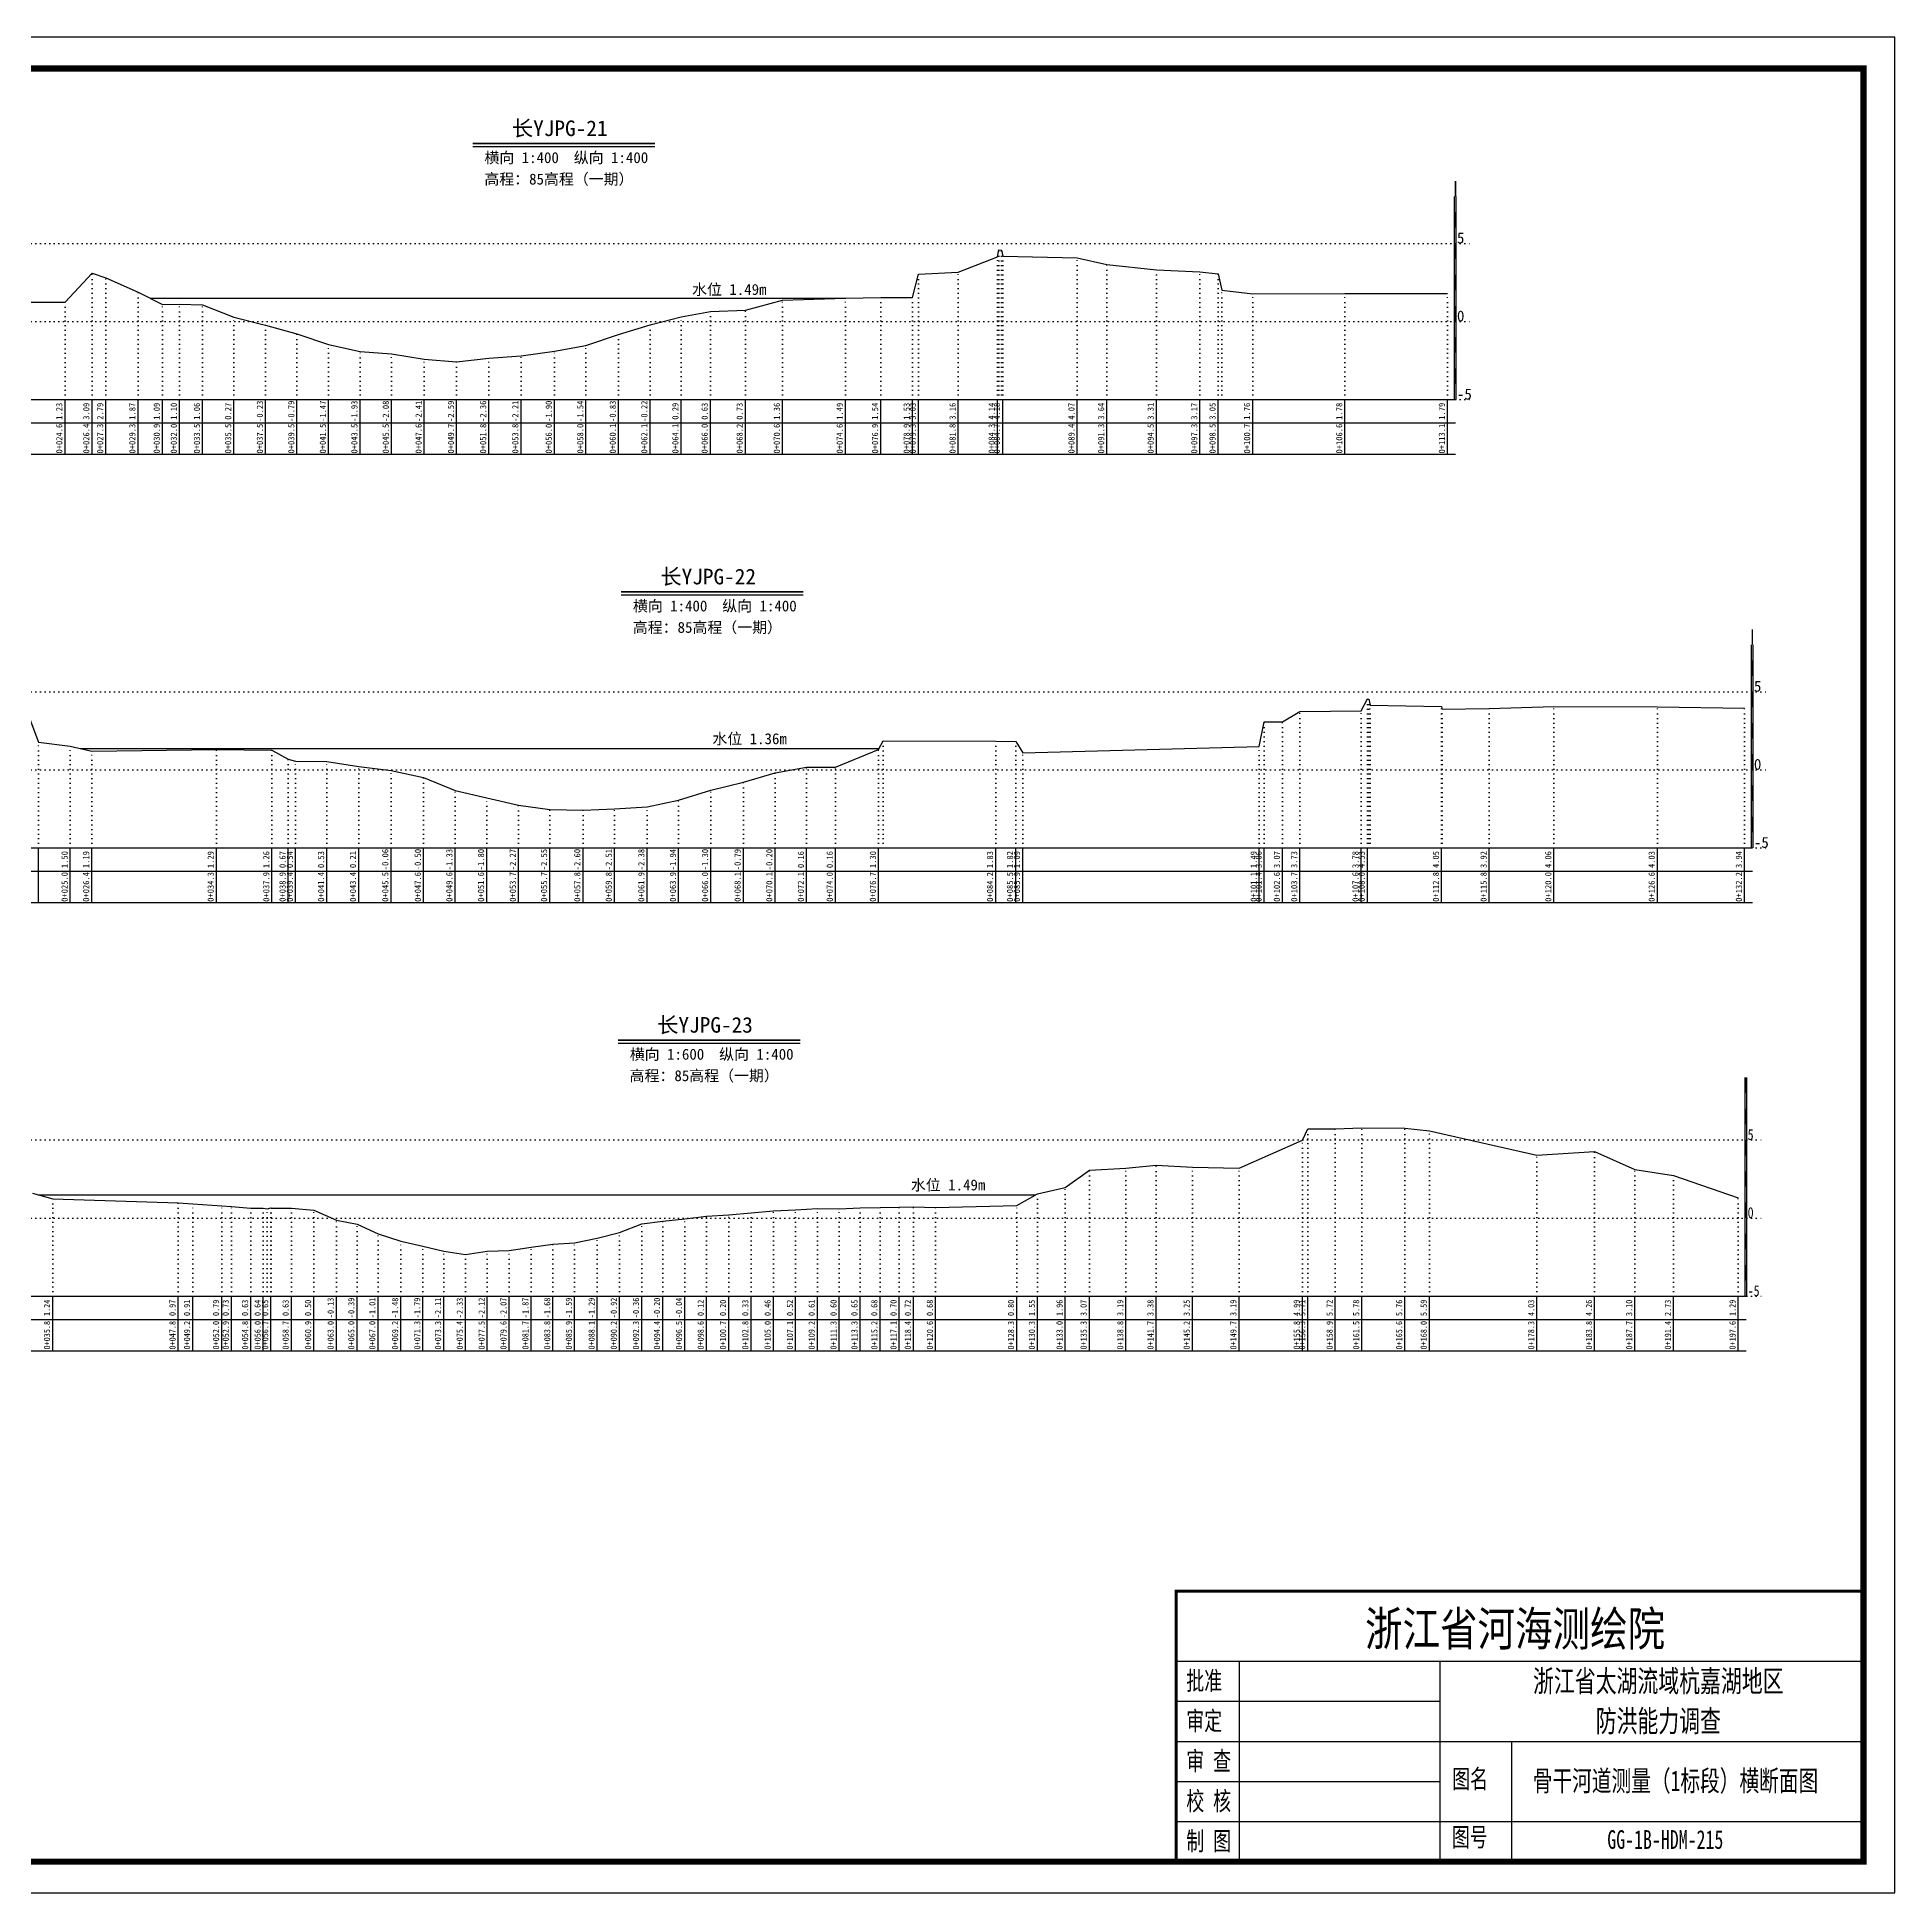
# Model space of a CAD drawing. Header units: millimetres. Extents: x 519117 to 522827, y 3371934 to 3372231.
# Drawn here: x 522529.3 to 522826.5, y 3371934.1 to 3372231.1 of the extents above; entities that cross this region are included whole.
import ezdxf
from ezdxf.enums import TextEntityAlignment as Align

# ---------------------------------------------------------------- set-up
doc = ezdxf.new("R2010")
doc.units = ezdxf.units.MM
doc.header["$LTSCALE"] = 0.4
doc.header["$MEASUREMENT"] = 0
doc.linetypes.add('X4', pattern=[1.6, 0, -1.6])
for name, color, linetype in [('DMX', 1, 'Continuous'), ('TEXT', 7, 'Continuous'), ('zdm1', 5, 'Continuous'), ('ZDMT5', 3, 'Continuous'), ('图框', 7, 'Continuous'), ('断面名称', 5, 'Continuous'), ('比例尺', 3, 'Continuous'), ('水位', 4, 'Continuous')]:
    doc.layers.add(name, color=color, linetype=linetype)
doc.styles.add('HDM', font='仿宋_GB2312.ttf')
doc.styles.add('tk2', font='SimSun.ttf', dxfattribs={"width": 0.8})

msp = doc.modelspace()

# ---------------------------------------------------------------- linework, layer by layer
at = {"lineweight": 100, "const_width": 0.5}
msp.add_lwpolyline([(522821.53, 3371982.35), (522711.53, 3371982.35), (522711.53, 3371939.06), (522821.53, 3371939.06), (522821.53, 3371982.35)], dxfattribs=at)
at = {"linetype": 'Continuous', "elevation": 0}
msp.add_lwpolyline([(522711.53, 3371971.15), (522711.53, 3371939.06)], dxfattribs=at)
at = {"layer": 'DMX', "linetype": 'Continuous', "flags": 128}
for points in [[(522509.88, 3372188.67), (522533.71, 3372188.64), (522538.03, 3372193.29), (522540.26, 3372192.54), (522545.41, 3372190.24), (522549.31, 3372188.29), (522552.03, 3372188.31), (522555.73, 3372188.21), (522560.73, 3372186.24), (522565.81, 3372184.99), (522570.83, 3372183.59), (522575.88, 3372181.89), (522580.93, 3372180.74), (522585.96, 3372180.36), (522591.21, 3372179.54), (522596.38, 3372179.09), (522601.53, 3372179.66), (522606.68, 3372180.04), (522612.03, 3372180.81), (522617.08, 3372181.71), (522622.28, 3372183.49), (522627.33, 3372185.01), (522632.31, 3372186.29), (522636.98, 3372187.14), (522642.58, 3372187.39), (522648.53, 3372188.96), (522658.61, 3372189.29), (522664.26, 3372189.41), (522669.31, 3372189.38), (522670.28, 3372193.13), (522676.66, 3372193.46), (522682.91, 3372195.91), (522683.16, 3372197.01), (522683.58, 3372196.98), (522683.76, 3372196.01), (522695.68, 3372195.73), (522700.43, 3372194.66), (522708.36, 3372193.83), (522715.33, 3372193.48), (522718.26, 3372193.18), (522718.83, 3372190.58), (522723.78, 3372189.96), (522738.53, 3372190.01), (522754.96, 3372190.03)], [(522527.78, 3372122.74), (522529.48, 3372118.22), (522534.56, 3372117.57), (522538.01, 3372116.79), (522557.93, 3372117.04), (522566.83, 3372116.97), (522569.43, 3372115.49), (522570.61, 3372115.17), (522575.61, 3372115.14), (522580.71, 3372114.34), (522585.88, 3372113.67), (522591.08, 3372112.57), (522596.13, 3372110.49), (522601.21, 3372109.32), (522606.28, 3372108.14), (522611.28, 3372107.44), (522616.61, 3372107.32), (522621.63, 3372107.54), (522626.86, 3372107.87), (522631.91, 3372108.97), (522637.06, 3372110.57), (522642.26, 3372111.84), (522647.33, 3372113.32), (522652.38, 3372114.22), (522657.01, 3372114.22), (522663.91, 3372117.06), (522664.63, 3372118.44), (522682.66, 3372118.39), (522685.86, 3372118.36), (522686.96, 3372116.54), (522724.83, 3372117.54), (522725.63, 3372121.46), (522728.56, 3372121.49), (522731.33, 3372123.14), (522741.13, 3372123.26), (522742.13, 3372125.14), (522742.38, 3372125.11), (522742.58, 3372124.14), (522754.01, 3372123.94), (522754.11, 3372123.51), (522761.63, 3372123.61), (522771.98, 3372123.96), (522788.53, 3372123.89), (522802.48, 3372123.66)], [(522528.49, 3372046.04), (522531.74, 3372045.16), (522551.83, 3372044.49), (522554.16, 3372044.34), (522558.79, 3372044.04), (522560.34, 3372043.89), (522563.44, 3372043.64), (522565.44, 3372043.66), (522566.08, 3372043.56), (522566.66, 3372043.69), (522566.71, 3372043.66), (522569.93, 3372043.64), (522573.53, 3372043.31), (522577.13, 3372041.74), (522580.44, 3372041.09), (522583.81, 3372039.54), (522587.44, 3372038.36), (522590.99, 3372037.59), (522594.33, 3372036.79), (522597.79, 3372036.24), (522601.29, 3372036.76), (522604.79, 3372036.89), (522608.31, 3372037.39), (522611.79, 3372037.86), (522615.26, 3372038.09), (522618.89, 3372038.84), (522622.44, 3372039.76), (522625.99, 3372041.16), (522629.36, 3372041.56), (522632.88, 3372041.96), (522636.36, 3372042.36), (522639.93, 3372042.56), (522643.49, 3372042.89), (522647.06, 3372043.21), (522650.63, 3372043.36), (522654.11, 3372043.59), (522657.61, 3372043.56), (522660.96, 3372043.69), (522664.14, 3372043.76), (522667.21, 3372043.81), (522669.49, 3372043.86), (522673.03, 3372043.76), (522686.01, 3372044.06), (522689.34, 3372045.94), (522693.78, 3372046.96), (522697.63, 3372049.74), (522703.49, 3372050.04), (522708.33, 3372050.51), (522714.13, 3372050.19), (522721.59, 3372050.04), (522731.73, 3372054.54), (522732.61, 3372056.34), (522736.99, 3372056.36), (522741.24, 3372056.51), (522748.13, 3372056.46), (522752.06, 3372056.04), (522769.26, 3372052.14), (522778.49, 3372052.71), (522784.93, 3372049.81), (522791.13, 3372048.89), (522801.48, 3372045.29)]]:
    msp.add_lwpolyline(points, dxfattribs=at)
at = {"layer": 'TEXT', "color": 0}
for p, q in [((522711.53, 3371971.15, 0), (522821.53, 3371971.15, 0)), ((522721.62, 3371971.15, 0), (522721.62, 3371945.48, 0)), ((522753.7, 3371971.15, 0), (522753.7, 3371945.48, 0)), ((522711.53, 3371964.73, 0), (522753.7, 3371964.73, 0)), ((522711.53, 3371958.31, 0), (522753.7, 3371958.31, 0)), ((522753.7, 3371958.31, 0), (522821.53, 3371958.31, 0)), ((522765.18, 3371958.31, 0), (522765.18, 3371939.06, 0)), ((522711.53, 3371951.9, 0), (522753.7, 3371951.9, 0)), ((522711.53, 3371945.48, 0), (522821.53, 3371945.48, 0)), ((522721.62, 3371945.48, 0), (522721.62, 3371939.06, 0)), ((522753.7, 3371945.48, 0), (522753.7, 3371939.06, 0))]:
    msp.add_line(p, q, dxfattribs=at)
at = {"layer": 'zdm1', "linetype": 'Continuous'}
for p, q in [((522756.08, 3372173.06), (522756.08, 3372205.56)), ((522756.33, 3372173.06), (522756.33, 3372205.56)), ((522472.11, 3372173.06), (522756.21, 3372173.06)), ((522460.86, 3372169.31), (522756.21, 3372169.31)), ((522460.86, 3372164.31), (522756.21, 3372164.31)), ((522803.61, 3372101.31), (522803.61, 3372133.81)), ((522803.86, 3372101.31), (522803.86, 3372133.81)), ((522472.11, 3372101.31), (522803.73, 3372101.31)), ((522460.86, 3372097.56), (522803.73, 3372097.56)), ((522460.86, 3372092.56), (522803.73, 3372092.56)), ((522802.6, 3372029.56), (522802.6, 3372064.56)), ((522802.85, 3372029.56), (522802.85, 3372064.56)), ((522472.11, 3372029.56), (522802.73, 3372029.56)), ((522460.86, 3372025.81), (522802.73, 3372025.81)), ((522460.86, 3372020.81), (522802.73, 3372020.81))]:
    msp.add_line(p, q, dxfattribs=at)
at = {"layer": 'zdm1', "linetype": 'X4'}
for p, q in [((522468.36, 3372198.06), (522758.71, 3372198.06)), ((522468.36, 3372185.56), (522758.71, 3372185.56)), ((522468.36, 3372173.06), (522758.71, 3372173.06)), ((522468.36, 3372126.31), (522806.23, 3372126.31)), ((522468.36, 3372113.81), (522806.23, 3372113.81)), ((522468.36, 3372101.31), (522806.23, 3372101.31)), ((522468.36, 3372054.56), (522805.23, 3372054.56)), ((522468.36, 3372042.06), (522805.23, 3372042.06)), ((522468.36, 3372029.56), (522805.23, 3372029.56))]:
    msp.add_line(p, q, dxfattribs=at)
at = {"layer": 'zdm1', "linetype": 'Continuous', "flags": 128}
for points in [[(522756.21, 3372205.56, 0.25, 0.25, 0), (522756.21, 3372208.06, 0.25, 0.25, 0)], [(522756.21, 3372200.56, 0.25, 0.25, 0), (522756.21, 3372203.06, 0.25, 0.25, 0)], [(522756.21, 3372195.56, 0.25, 0.25, 0), (522756.21, 3372198.06, 0.25, 0.25, 0)], [(522756.21, 3372190.56, 0.25, 0.25, 0), (522756.21, 3372193.06, 0.25, 0.25, 0)], [(522756.21, 3372185.56, 0.25, 0.25, 0), (522756.21, 3372188.06, 0.25, 0.25, 0)], [(522756.21, 3372180.56, 0.25, 0.25, 0), (522756.21, 3372183.06, 0.25, 0.25, 0)], [(522756.21, 3372175.56, 0.25, 0.25, 0), (522756.21, 3372178.06, 0.25, 0.25, 0)], [(522803.73, 3372133.81, 0.25, 0.25, 0), (522803.73, 3372136.31, 0.25, 0.25, 0)], [(522803.73, 3372128.81, 0.25, 0.25, 0), (522803.73, 3372131.31, 0.25, 0.25, 0)], [(522803.73, 3372123.81, 0.25, 0.25, 0), (522803.73, 3372126.31, 0.25, 0.25, 0)], [(522803.73, 3372118.81, 0.25, 0.25, 0), (522803.73, 3372121.31, 0.25, 0.25, 0)], [(522803.73, 3372113.81, 0.25, 0.25, 0), (522803.73, 3372116.31, 0.25, 0.25, 0)], [(522803.73, 3372108.81, 0.25, 0.25, 0), (522803.73, 3372111.31, 0.25, 0.25, 0)], [(522803.73, 3372103.81, 0.25, 0.25, 0), (522803.73, 3372106.31, 0.25, 0.25, 0)], [(522802.73, 3372062.06, 0.25, 0.25, 0), (522802.73, 3372064.56, 0.25, 0.25, 0)], [(522802.73, 3372057.06, 0.25, 0.25, 0), (522802.73, 3372059.56, 0.25, 0.25, 0)], [(522802.73, 3372052.06, 0.25, 0.25, 0), (522802.73, 3372054.56, 0.25, 0.25, 0)], [(522802.73, 3372047.06, 0.25, 0.25, 0), (522802.73, 3372049.56, 0.25, 0.25, 0)], [(522802.73, 3372042.06, 0.25, 0.25, 0), (522802.73, 3372044.56, 0.25, 0.25, 0)], [(522802.73, 3372037.06, 0.25, 0.25, 0), (522802.73, 3372039.56, 0.25, 0.25, 0)], [(522802.73, 3372032.06, 0.25, 0.25, 0), (522802.73, 3372034.56, 0.25, 0.25, 0)]]:
    msp.add_lwpolyline(points, format="xyseb", dxfattribs=at)
at = {"layer": 'ZDMT5', "linetype": 'X4'}
for p, q in [((522682.91, 3372173.06), (522682.91, 3372195.91)), ((522683.16, 3372173.06), (522683.16, 3372197.01)), ((522683.58, 3372173.06), (522683.58, 3372196.98)), ((522683.76, 3372173.06), (522683.76, 3372196.01)), ((522695.68, 3372173.06), (522695.68, 3372195.73)), ((522538.03, 3372173.06), (522538.03, 3372193.29)), ((522540.26, 3372173.06), (522540.26, 3372192.54)), ((522670.28, 3372173.06), (522670.28, 3372193.13)), ((522676.66, 3372173.06), (522676.66, 3372193.46)), ((522700.43, 3372173.06), (522700.43, 3372194.66)), ((522708.36, 3372173.06), (522708.36, 3372193.83)), ((522715.33, 3372173.06), (522715.33, 3372193.48)), ((522718.26, 3372173.06), (522718.26, 3372193.18)), ((522545.41, 3372173.06), (522545.41, 3372190.24)), ((522664.26, 3372173.06), (522664.26, 3372189.41)), ((522718.83, 3372173.06), (522718.83, 3372190.58)), ((522723.78, 3372173.06), (522723.78, 3372189.96)), ((522738.53, 3372173.06), (522738.53, 3372190.01)), ((522754.96, 3372173.06), (522754.96, 3372190.03)), ((522533.71, 3372173.06), (522533.71, 3372188.64)), ((522549.31, 3372173.06), (522549.31, 3372188.29)), ((522552.03, 3372173.06), (522552.03, 3372188.31)), ((522555.73, 3372173.06), (522555.73, 3372188.21)), ((522636.98, 3372173.06), (522636.98, 3372187.14)), ((522642.58, 3372173.06), (522642.58, 3372187.39)), ((522648.53, 3372173.06), (522648.53, 3372188.96)), ((522658.61, 3372173.06), (522658.61, 3372189.29)), ((522669.31, 3372173.06), (522669.31, 3372189.38)), ((522560.73, 3372173.06), (522560.73, 3372186.24)), ((522565.81, 3372173.06), (522565.81, 3372184.99)), ((522570.83, 3372173.06), (522570.83, 3372183.59)), ((522622.28, 3372173.06), (522622.28, 3372183.49)), ((522627.33, 3372173.06), (522627.33, 3372185.01)), ((522632.31, 3372173.06), (522632.31, 3372186.29)), ((522575.88, 3372173.06), (522575.88, 3372181.89)), ((522580.93, 3372173.06), (522580.93, 3372180.74)), ((522612.03, 3372173.06), (522612.03, 3372180.81)), ((522617.08, 3372173.06), (522617.08, 3372181.71)), ((522585.96, 3372173.06), (522585.96, 3372180.36)), ((522591.21, 3372173.06), (522591.21, 3372179.54)), ((522596.38, 3372173.06), (522596.38, 3372179.09)), ((522601.53, 3372173.06), (522601.53, 3372179.66)), ((522606.68, 3372173.06), (522606.68, 3372180.04)), ((522742.13, 3372101.31), (522742.13, 3372125.14)), ((522742.38, 3372101.31), (522742.38, 3372125.11)), ((522742.58, 3372101.31), (522742.58, 3372124.14)), ((522725.63, 3372101.31), (522725.63, 3372121.46)), ((522728.56, 3372101.31), (522728.56, 3372121.49)), ((522731.33, 3372101.31), (522731.33, 3372123.14)), ((522741.13, 3372101.31), (522741.13, 3372123.26)), ((522754.01, 3372101.31), (522754.01, 3372123.94)), ((522754.11, 3372101.31), (522754.11, 3372123.51)), ((522761.63, 3372101.31), (522761.63, 3372123.61)), ((522771.98, 3372101.31), (522771.98, 3372123.96)), ((522788.53, 3372101.31), (522788.53, 3372123.89)), ((522802.48, 3372101.31), (522802.48, 3372123.66)), ((522529.48, 3372101.31), (522529.48, 3372118.22)), ((522664.63, 3372101.31), (522664.63, 3372118.44)), ((522682.66, 3372101.31), (522682.66, 3372118.39)), ((522685.86, 3372101.31), (522685.86, 3372118.36)), ((522534.56, 3372101.31), (522534.56, 3372117.57)), ((522538.01, 3372101.31), (522538.01, 3372116.79)), ((522557.93, 3372101.31), (522557.93, 3372117.04)), ((522566.83, 3372101.31), (522566.83, 3372116.97)), ((522569.43, 3372101.31), (522569.43, 3372115.49)), ((522570.61, 3372101.31), (522570.61, 3372115.17)), ((522575.61, 3372101.31), (522575.61, 3372115.14)), ((522663.91, 3372101.31), (522663.91, 3372117.06)), ((522686.96, 3372101.31), (522686.96, 3372116.54)), ((522724.83, 3372101.31), (522724.83, 3372117.54)), ((522580.71, 3372101.31), (522580.71, 3372114.34)), ((522585.88, 3372101.31), (522585.88, 3372113.67)), ((522591.08, 3372101.31), (522591.08, 3372112.57)), ((522647.33, 3372101.31), (522647.33, 3372113.32)), ((522652.38, 3372101.31), (522652.38, 3372114.22)), ((522657.01, 3372101.31), (522657.01, 3372114.22)), ((522596.13, 3372101.31), (522596.13, 3372110.49)), ((522601.21, 3372101.31), (522601.21, 3372109.32)), ((522637.06, 3372101.31), (522637.06, 3372110.57)), ((522642.26, 3372101.31), (522642.26, 3372111.84)), ((522606.28, 3372101.31), (522606.28, 3372108.14)), ((522611.28, 3372101.31), (522611.28, 3372107.44)), ((522616.61, 3372101.31), (522616.61, 3372107.32)), ((522621.63, 3372101.31), (522621.63, 3372107.54)), ((522626.86, 3372101.31), (522626.86, 3372107.87)), ((522631.91, 3372101.31), (522631.91, 3372108.97)), ((522732.61, 3372029.56), (522732.61, 3372056.34)), ((522736.99, 3372029.56), (522736.99, 3372056.36)), ((522741.24, 3372029.56), (522741.24, 3372056.51)), ((522748.13, 3372029.56), (522748.13, 3372056.46)), ((522752.06, 3372029.56), (522752.06, 3372056.04)), ((522731.73, 3372029.56), (522731.73, 3372054.54)), ((522778.49, 3372029.56), (522778.49, 3372052.71)), ((522697.63, 3372029.56), (522697.63, 3372049.74)), ((522703.49, 3372029.56), (522703.49, 3372050.04)), ((522708.33, 3372029.56), (522708.33, 3372050.51)), ((522714.13, 3372029.56), (522714.13, 3372050.19)), ((522721.59, 3372029.56), (522721.59, 3372050.04)), ((522769.26, 3372029.56), (522769.26, 3372052.14)), ((522784.93, 3372029.56), (522784.93, 3372049.81)), ((522693.78, 3372029.56), (522693.78, 3372046.96)), ((522791.13, 3372029.56), (522791.13, 3372048.89)), ((522531.74, 3372029.56), (522531.74, 3372045.16)), ((522551.83, 3372029.56), (522551.83, 3372044.49)), ((522554.16, 3372029.56), (522554.16, 3372044.34)), ((522558.79, 3372029.56), (522558.79, 3372044.04)), ((522560.34, 3372029.56), (522560.34, 3372043.89)), ((522664.14, 3372029.56), (522664.14, 3372043.76)), ((522667.21, 3372029.56), (522667.21, 3372043.81)), ((522669.49, 3372029.56), (522669.49, 3372043.86)), ((522673.03, 3372029.56), (522673.03, 3372043.76)), ((522686.01, 3372029.56), (522686.01, 3372044.06)), ((522689.34, 3372029.56), (522689.34, 3372045.94)), ((522801.48, 3372029.56), (522801.48, 3372045.29)), ((522563.44, 3372029.56), (522563.44, 3372043.64)), ((522565.44, 3372029.56), (522565.44, 3372043.66)), ((522566.08, 3372029.56), (522566.08, 3372043.56)), ((522566.66, 3372029.56), (522566.66, 3372043.69)), ((522566.71, 3372029.56), (522566.71, 3372043.66)), ((522569.93, 3372029.56), (522569.93, 3372043.64)), ((522573.53, 3372029.56), (522573.53, 3372043.31)), ((522577.13, 3372029.56), (522577.13, 3372041.74)), ((522580.44, 3372029.56), (522580.44, 3372041.09)), ((522625.99, 3372029.56), (522625.99, 3372041.16)), ((522629.36, 3372029.56), (522629.36, 3372041.56)), ((522632.88, 3372029.56), (522632.88, 3372041.96)), ((522636.36, 3372029.56), (522636.36, 3372042.36)), ((522639.93, 3372029.56), (522639.93, 3372042.56)), ((522643.49, 3372029.56), (522643.49, 3372042.89)), ((522647.06, 3372029.56), (522647.06, 3372043.21)), ((522650.63, 3372029.56), (522650.63, 3372043.36)), ((522654.11, 3372029.56), (522654.11, 3372043.59)), ((522657.61, 3372029.56), (522657.61, 3372043.56)), ((522660.96, 3372029.56), (522660.96, 3372043.69)), ((522583.81, 3372029.56), (522583.81, 3372039.54)), ((522587.44, 3372029.56), (522587.44, 3372038.36)), ((522611.79, 3372029.56), (522611.79, 3372037.86)), ((522615.26, 3372029.56), (522615.26, 3372038.09)), ((522618.89, 3372029.56), (522618.89, 3372038.84)), ((522622.44, 3372029.56), (522622.44, 3372039.76)), ((522590.99, 3372029.56), (522590.99, 3372037.59)), ((522594.33, 3372029.56), (522594.33, 3372036.79)), ((522597.79, 3372029.56), (522597.79, 3372036.24)), ((522601.29, 3372029.56), (522601.29, 3372036.76)), ((522604.79, 3372029.56), (522604.79, 3372036.89)), ((522608.31, 3372029.56), (522608.31, 3372037.39))]:
    msp.add_line(p, q, dxfattribs=at)
at = {"layer": 'ZDMT5', "linetype": 'Continuous'}
for p, q in [((522533.71, 3372164.31), (522533.71, 3372173.06)), ((522538.03, 3372164.31), (522538.03, 3372173.06)), ((522540.26, 3372164.31), (522540.26, 3372173.06)), ((522545.41, 3372164.31), (522545.41, 3372173.06)), ((522549.31, 3372164.31), (522549.31, 3372173.06)), ((522552.03, 3372164.31), (522552.03, 3372173.06)), ((522555.73, 3372164.31), (522555.73, 3372173.06)), ((522560.73, 3372164.31), (522560.73, 3372173.06)), ((522565.81, 3372164.31), (522565.81, 3372173.06)), ((522570.83, 3372164.31), (522570.83, 3372173.06)), ((522575.88, 3372164.31), (522575.88, 3372173.06)), ((522580.93, 3372164.31), (522580.93, 3372173.06)), ((522585.96, 3372164.31), (522585.96, 3372173.06)), ((522591.21, 3372164.31), (522591.21, 3372173.06)), ((522596.38, 3372164.31), (522596.38, 3372173.06)), ((522601.53, 3372164.31), (522601.53, 3372173.06)), ((522606.68, 3372164.31), (522606.68, 3372173.06)), ((522612.03, 3372164.31), (522612.03, 3372173.06)), ((522617.08, 3372164.31), (522617.08, 3372173.06)), ((522622.28, 3372164.31), (522622.28, 3372173.06)), ((522627.33, 3372164.31), (522627.33, 3372173.06)), ((522632.31, 3372164.31), (522632.31, 3372173.06)), ((522636.98, 3372164.31), (522636.98, 3372173.06)), ((522642.58, 3372164.31), (522642.58, 3372173.06)), ((522648.53, 3372164.31), (522648.53, 3372173.06)), ((522658.61, 3372164.31), (522658.61, 3372173.06)), ((522664.26, 3372164.31), (522664.26, 3372173.06)), ((522669.31, 3372164.31), (522669.31, 3372173.06)), ((522670.28, 3372164.31), (522670.28, 3372173.06)), ((522676.66, 3372164.31), (522676.66, 3372173.06)), ((522682.91, 3372164.31), (522682.91, 3372173.06)), ((522683.76, 3372164.31), (522683.76, 3372173.06)), ((522695.68, 3372164.31), (522695.68, 3372173.06)), ((522700.43, 3372164.31), (522700.43, 3372173.06)), ((522708.36, 3372164.31), (522708.36, 3372173.06)), ((522715.33, 3372164.31), (522715.33, 3372173.06)), ((522718.26, 3372164.31), (522718.26, 3372173.06)), ((522723.78, 3372164.31), (522723.78, 3372173.06)), ((522738.53, 3372164.31), (522738.53, 3372173.06)), ((522754.96, 3372164.31), (522754.96, 3372173.06)), ((522529.48, 3372092.56), (522529.48, 3372101.31)), ((522534.56, 3372092.56), (522534.56, 3372101.31)), ((522538.01, 3372092.56), (522538.01, 3372101.31)), ((522557.93, 3372092.56), (522557.93, 3372101.31)), ((522566.83, 3372092.56), (522566.83, 3372101.31)), ((522569.43, 3372092.56), (522569.43, 3372101.31)), ((522570.61, 3372092.56), (522570.61, 3372101.31)), ((522575.61, 3372092.56), (522575.61, 3372101.31)), ((522580.71, 3372092.56), (522580.71, 3372101.31)), ((522585.88, 3372092.56), (522585.88, 3372101.31)), ((522591.08, 3372092.56), (522591.08, 3372101.31)), ((522596.13, 3372092.56), (522596.13, 3372101.31)), ((522601.21, 3372092.56), (522601.21, 3372101.31)), ((522606.28, 3372092.56), (522606.28, 3372101.31)), ((522611.28, 3372092.56), (522611.28, 3372101.31)), ((522616.61, 3372092.56), (522616.61, 3372101.31)), ((522621.63, 3372092.56), (522621.63, 3372101.31)), ((522626.86, 3372092.56), (522626.86, 3372101.31)), ((522631.91, 3372092.56), (522631.91, 3372101.31)), ((522637.06, 3372092.56), (522637.06, 3372101.31)), ((522642.26, 3372092.56), (522642.26, 3372101.31)), ((522647.33, 3372092.56), (522647.33, 3372101.31)), ((522652.38, 3372092.56), (522652.38, 3372101.31)), ((522657.01, 3372092.56), (522657.01, 3372101.31)), ((522663.91, 3372092.56), (522663.91, 3372101.31)), ((522682.66, 3372092.56), (522682.66, 3372101.31)), ((522685.86, 3372092.56), (522685.86, 3372101.31)), ((522686.96, 3372092.56), (522686.96, 3372101.31)), ((522724.83, 3372092.56), (522724.83, 3372101.31)), ((522725.63, 3372092.56), (522725.63, 3372101.31)), ((522728.56, 3372092.56), (522728.56, 3372101.31)), ((522731.33, 3372092.56), (522731.33, 3372101.31)), ((522741.13, 3372092.56), (522741.13, 3372101.31)), ((522742.13, 3372092.56), (522742.13, 3372101.31)), ((522754.01, 3372092.56), (522754.01, 3372101.31)), ((522761.63, 3372092.56), (522761.63, 3372101.31)), ((522771.98, 3372092.56), (522771.98, 3372101.31)), ((522788.53, 3372092.56), (522788.53, 3372101.31)), ((522802.48, 3372092.56), (522802.48, 3372101.31)), ((522531.74, 3372020.81), (522531.74, 3372029.56)), ((522551.83, 3372020.81), (522551.83, 3372029.56)), ((522554.16, 3372020.81), (522554.16, 3372029.56)), ((522558.79, 3372020.81), (522558.79, 3372029.56)), ((522560.34, 3372020.81), (522560.34, 3372029.56)), ((522563.44, 3372020.81), (522563.44, 3372029.56)), ((522565.44, 3372020.81), (522565.44, 3372029.56)), ((522566.66, 3372020.81), (522566.66, 3372029.56)), ((522569.93, 3372020.81), (522569.93, 3372029.56)), ((522573.53, 3372020.81), (522573.53, 3372029.56)), ((522577.13, 3372020.81), (522577.13, 3372029.56)), ((522580.44, 3372020.81), (522580.44, 3372029.56)), ((522583.81, 3372020.81), (522583.81, 3372029.56)), ((522587.44, 3372020.81), (522587.44, 3372029.56)), ((522590.99, 3372020.81), (522590.99, 3372029.56)), ((522594.33, 3372020.81), (522594.33, 3372029.56)), ((522597.79, 3372020.81), (522597.79, 3372029.56)), ((522601.29, 3372020.81), (522601.29, 3372029.56)), ((522604.79, 3372020.81), (522604.79, 3372029.56)), ((522608.31, 3372020.81), (522608.31, 3372029.56)), ((522611.79, 3372020.81), (522611.79, 3372029.56)), ((522615.26, 3372020.81), (522615.26, 3372029.56)), ((522618.89, 3372020.81), (522618.89, 3372029.56)), ((522622.44, 3372020.81), (522622.44, 3372029.56)), ((522625.99, 3372020.81), (522625.99, 3372029.56)), ((522629.36, 3372020.81), (522629.36, 3372029.56)), ((522632.88, 3372020.81), (522632.88, 3372029.56)), ((522636.36, 3372020.81), (522636.36, 3372029.56)), ((522639.93, 3372020.81), (522639.93, 3372029.56)), ((522643.49, 3372020.81), (522643.49, 3372029.56)), ((522647.06, 3372020.81), (522647.06, 3372029.56)), ((522650.63, 3372020.81), (522650.63, 3372029.56)), ((522654.11, 3372020.81), (522654.11, 3372029.56)), ((522657.61, 3372020.81), (522657.61, 3372029.56)), ((522660.96, 3372020.81), (522660.96, 3372029.56)), ((522664.14, 3372020.81), (522664.14, 3372029.56)), ((522667.21, 3372020.81), (522667.21, 3372029.56)), ((522669.49, 3372020.81), (522669.49, 3372029.56)), ((522673.03, 3372020.81), (522673.03, 3372029.56)), ((522686.01, 3372020.81), (522686.01, 3372029.56)), ((522689.34, 3372020.81), (522689.34, 3372029.56)), ((522693.78, 3372020.81), (522693.78, 3372029.56)), ((522697.63, 3372020.81), (522697.63, 3372029.56)), ((522703.49, 3372020.81), (522703.49, 3372029.56)), ((522708.33, 3372020.81), (522708.33, 3372029.56)), ((522714.13, 3372020.81), (522714.13, 3372029.56)), ((522721.59, 3372020.81), (522721.59, 3372029.56)), ((522731.73, 3372020.81), (522731.73, 3372029.56)), ((522732.61, 3372020.81), (522732.61, 3372029.56)), ((522736.99, 3372020.81), (522736.99, 3372029.56)), ((522741.24, 3372020.81), (522741.24, 3372029.56)), ((522748.13, 3372020.81), (522748.13, 3372029.56)), ((522752.06, 3372020.81), (522752.06, 3372029.56)), ((522769.26, 3372020.81), (522769.26, 3372029.56)), ((522778.49, 3372020.81), (522778.49, 3372029.56)), ((522784.93, 3372020.81), (522784.93, 3372029.56)), ((522791.13, 3372020.81), (522791.13, 3372029.56)), ((522801.48, 3372020.81), (522801.48, 3372029.56))]:
    msp.add_line(p, q, dxfattribs=at)
at = {"layer": '图框', "flags": 128}
msp.add_lwpolyline([(522406.53, 3371934.06), (522826.53, 3371934.06), (522826.53, 3372231.06), (522406.53, 3372231.06)], close=True, dxfattribs=at)
at = {"layer": '图框', "const_width": 1, "flags": 128}
msp.add_lwpolyline([(522431.53, 3371939.06), (522821.53, 3371939.06), (522821.53, 3372226.06), (522431.53, 3372226.06)], close=True, dxfattribs=at)
at = {"layer": '比例尺', "color": 3, "linetype": 'Continuous', "lineweight": 40}
for p, q in [((522598.97, 3372214.05), (522628.1, 3372214.05)), ((522622.73, 3372142.3), (522651.86, 3372142.3)), ((522622.23, 3372070.55), (522651.35, 3372070.55))]:
    msp.add_line(p, q, dxfattribs=at)
at = {"layer": '比例尺', "color": 3, "linetype": 'Continuous'}
for p, q in [((522598.97, 3372213.55), (522628.1, 3372213.55)), ((522622.73, 3372141.8), (522651.86, 3372141.8)), ((522622.23, 3372070.05), (522651.35, 3372070.05))]:
    msp.add_line(p, q, dxfattribs=at)
at = {"layer": '水位', "color": 6, "linetype": 'Continuous', "flags": 128}
for points in [[(522547.31, 3372189.29), (522549.31, 3372189.29), (522552.03, 3372189.29), (522555.73, 3372189.29), (522560.73, 3372189.29), (522565.81, 3372189.29), (522570.83, 3372189.29), (522575.88, 3372189.29), (522580.93, 3372189.29), (522585.96, 3372189.29), (522591.21, 3372189.29), (522596.38, 3372189.29), (522601.53, 3372189.29), (522606.68, 3372189.29), (522612.03, 3372189.29), (522617.08, 3372189.29), (522622.28, 3372189.29), (522627.33, 3372189.29), (522632.31, 3372189.29), (522636.98, 3372189.29), (522642.58, 3372189.29), (522648.53, 3372189.29), (522658.61, 3372189.29), (522658.65, 3372189.29)], [(522536.14, 3372117.22), (522538.01, 3372117.22), (522557.93, 3372117.22), (522566.83, 3372117.22), (522569.43, 3372117.22), (522570.61, 3372117.22), (522575.61, 3372117.22), (522580.71, 3372117.22), (522585.88, 3372117.22), (522591.08, 3372117.22), (522596.13, 3372117.22), (522601.21, 3372117.22), (522606.28, 3372117.22), (522611.28, 3372117.22), (522616.61, 3372117.22), (522621.63, 3372117.22), (522626.86, 3372117.22), (522631.91, 3372117.22), (522637.06, 3372117.22), (522642.26, 3372117.22), (522647.33, 3372117.22), (522652.38, 3372117.22), (522657.01, 3372117.22), (522663.91, 3372117.22), (522663.99, 3372117.22)], [(522529.43, 3372045.79), (522531.36, 3372045.79), (522536.76, 3372045.79), (522542.16, 3372045.79), (522547.13, 3372045.79), (522552.18, 3372045.79), (522557.63, 3372045.79), (522562.96, 3372045.79), (522567.96, 3372045.79), (522573.16, 3372045.79), (522578.41, 3372045.79), (522583.66, 3372045.79), (522588.93, 3372045.79), (522594.16, 3372045.79), (522599.36, 3372045.79), (522604.81, 3372045.79), (522610.13, 3372045.79), (522615.46, 3372045.79), (522620.51, 3372045.79), (522625.78, 3372045.79), (522631.01, 3372045.79), (522636.36, 3372045.79), (522641.71, 3372045.79), (522647.06, 3372045.79), (522652.41, 3372045.79), (522657.63, 3372045.79), (522662.88, 3372045.79), (522667.91, 3372045.79), (522672.68, 3372045.79), (522677.28, 3372045.79), (522680.71, 3372045.79), (522686.01, 3372045.79), (522689.07, 3372045.79)]]:
    msp.add_lwpolyline(points, dxfattribs=at)

# ---------------------------------------------------------------- texts
at = {"layer": 'TEXT', "color": 7, "ltscale": 8, "style": 'tk2'}
for tag, p, s, height, width in [('浙江省河海测绘院', (522741.75, 3371973.58, 0), '（单位名称）', 5.5, 0.8), ('批准', (522713.15, 3371966.52, 0), '批准', 3, 0.7), ('审定', (522713.15, 3371960.1, 0), '审定', 3, 0.7), ('审 查', (522713.15, 3371953.68, 0), '审 查', 3, 0.7), ('图名', (522755.69, 3371950.81, 0), '审查', 3, 0.7), ('校 核', (522713.15, 3371947.27, 0), '校 核', 3, 0.7), ('制 图', (522713.15, 3371940.85, 0), '制 图', 3, 0.7), ('图号', (522755.64, 3371941.48, 0), '图号', 3, 0.7)]:
    msp.add_attdef(tag, p, s, height=height, dxfattribs=dict(at, width=width))
at = {"layer": 'TEXT', "color": 0, "style": 'tk2', "width": 0.7}
for tag, text, height, p in [('浙江省太湖流域杭嘉湖地区', '浙江省太湖流域杭嘉湖地区', 3.5, (522788.68, 3371967.96, -206.67)), ('防洪能力调查', '防洪能力调查', 3.5, (522788.68, 3371961.57, -206.67)), ('骨干河道测量（1标段）横断面图', '骨干河道测量（1标段）横断面图', 3.3, (522791.43, 3371952, -206.67)), ('GG-1B-HDM-215', 'GG-1B-HDM-001', 3, (522789.8, 3371942.6, -206.67))]:
    msp.add_attdef(tag, text=text, height=height, dxfattribs=at).set_placement(p, align=Align.MIDDLE_CENTER)
at = {"layer": 'zdm1', "linetype": 'Continuous', "style": 'HDM'}
for s, p in [('5', (522756.46, 3372198.06)), ('0', (522756.46, 3372185.56)), ('-5', (522756.46, 3372173.06)), ('5', (522803.98, 3372126.31)), ('0', (522803.98, 3372113.81)), ('-5', (522803.98, 3372101.31))]:
    msp.add_text(s, height=1.75, dxfattribs=at).set_placement(p)
at = {"layer": 'zdm1', "linetype": 'Continuous', "style": 'HDM', "width": 0.8}
for s, p in [('5', (522802.98, 3372054.56)), ('0', (522802.98, 3372042.06)), ('-5', (522802.98, 3372029.56))]:
    msp.add_text(s, height=1.75, dxfattribs=at).set_placement(p)
at = {"layer": 'ZDMT5', "linetype": 'Continuous', "style": 'HDM'}
for s, p in [('1.23', (522533.58, 3372171.19)), ('3.09', (522537.91, 3372171.19)), ('2.79', (522540.13, 3372171.19)), ('1.87', (522545.28, 3372171.19)), ('1.09', (522549.18, 3372171.19)), ('1.10', (522551.91, 3372171.19)), ('1.06', (522555.61, 3372171.19)), ('0.27', (522560.61, 3372171.19)), ('-0.23', (522565.68, 3372171.19)), ('-0.79', (522570.71, 3372171.19)), ('-1.47', (522575.76, 3372171.19)), ('-1.93', (522580.81, 3372171.19)), ('-2.08', (522585.83, 3372171.19)), ('-2.41', (522591.08, 3372171.19)), ('-2.59', (522596.26, 3372171.19)), ('-2.36', (522601.41, 3372171.19)), ('-2.21', (522606.56, 3372171.19)), ('-1.90', (522611.91, 3372171.19)), ('-1.54', (522616.96, 3372171.19)), ('-0.83', (522622.16, 3372171.19)), ('-0.22', (522627.21, 3372171.19)), ('0.29', (522632.18, 3372171.19)), ('0.63', (522636.86, 3372171.19)), ('0.73', (522642.46, 3372171.19)), ('1.36', (522648.41, 3372171.19)), ('1.49', (522658.48, 3372171.19)), ('1.54', (522664.13, 3372171.19)), ('1.53', (522669.18, 3372171.19)), ('3.03', (522670.16, 3372171.19)), ('3.16', (522676.53, 3372171.19)), ('4.14', (522682.78, 3372171.19)), ('4.18', (522683.63, 3372171.19)), ('4.07', (522695.56, 3372171.19)), ('3.64', (522700.31, 3372171.19)), ('3.31', (522708.23, 3372171.19)), ('3.17', (522715.21, 3372171.19)), ('3.05', (522718.13, 3372171.19)), ('1.76', (522723.66, 3372171.19)), ('1.78', (522738.41, 3372171.19)), ('1.79', (522754.83, 3372171.19)), ('0+024.6', (522533.58, 3372166.81)), ('0+026.4', (522537.91, 3372166.81)), ('0+027.3', (522540.13, 3372166.81)), ('0+029.3', (522545.28, 3372166.81)), ('0+030.9', (522549.18, 3372166.81)), ('0+032.0', (522551.91, 3372166.81)), ('0+033.5', (522555.61, 3372166.81)), ('0+035.5', (522560.61, 3372166.81)), ('0+037.5', (522565.68, 3372166.81)), ('0+039.5', (522570.71, 3372166.81)), ('0+041.5', (522575.76, 3372166.81)), ('0+043.5', (522580.81, 3372166.81)), ('0+045.5', (522585.83, 3372166.81)), ('0+047.6', (522591.08, 3372166.81)), ('0+049.7', (522596.26, 3372166.81)), ('0+051.8', (522601.41, 3372166.81)), ('0+053.8', (522606.56, 3372166.81)), ('0+056.0', (522611.91, 3372166.81)), ('0+058.0', (522616.96, 3372166.81)), ('0+060.1', (522622.16, 3372166.81)), ('0+062.1', (522627.21, 3372166.81)), ('0+064.1', (522632.18, 3372166.81)), ('0+066.0', (522636.86, 3372166.81)), ('0+068.2', (522642.46, 3372166.81)), ('0+070.6', (522648.41, 3372166.81)), ('0+074.6', (522658.48, 3372166.81)), ('0+076.9', (522664.13, 3372166.81)), ('0+078.9', (522669.18, 3372166.81)), ('0+079.3', (522670.16, 3372166.81)), ('0+081.8', (522676.53, 3372166.81)), ('0+084.3', (522682.78, 3372166.81)), ('0+084.7', (522683.63, 3372166.81)), ('0+089.4', (522695.56, 3372166.81)), ('0+091.3', (522700.31, 3372166.81)), ('0+094.5', (522708.23, 3372166.81)), ('0+097.3', (522715.21, 3372166.81)), ('0+098.5', (522718.13, 3372166.81)), ('0+100.7', (522723.66, 3372166.81)), ('0+106.6', (522738.41, 3372166.81)), ('0+113.1', (522754.83, 3372166.81)), ('1.50', (522534.43, 3372099.44)), ('1.19', (522537.88, 3372099.44)), ('1.29', (522557.81, 3372099.44)), ('1.26', (522566.71, 3372099.44)), ('0.67', (522569.31, 3372099.44)), ('0.54', (522570.48, 3372099.44)), ('0.53', (522575.48, 3372099.44)), ('0.21', (522580.58, 3372099.44)), ('-0.06', (522585.76, 3372099.44)), ('-0.50', (522590.96, 3372099.44)), ('-1.33', (522596.01, 3372099.44)), ('-1.80', (522601.08, 3372099.44)), ('-2.27', (522606.16, 3372099.44)), ('-2.55', (522611.16, 3372099.44)), ('-2.60', (522616.48, 3372099.44)), ('-2.51', (522621.51, 3372099.44)), ('-2.38', (522626.73, 3372099.44)), ('-1.94', (522631.78, 3372099.44)), ('-1.30', (522636.93, 3372099.44)), ('-0.79', (522642.13, 3372099.44)), ('-0.20', (522647.21, 3372099.44)), ('0.16', (522652.26, 3372099.44)), ('0.16', (522656.88, 3372099.44)), ('1.30', (522663.78, 3372099.44)), ('1.83', (522682.53, 3372099.44)), ('1.82', (522685.73, 3372099.44)), ('1.09', (522686.83, 3372099.44)), ('1.49', (522724.71, 3372099.44)), ('3.06', (522725.51, 3372099.44)), ('3.07', (522728.43, 3372099.44)), ('3.73', (522731.21, 3372099.44)), ('3.78', (522741.01, 3372099.44)), ('4.53', (522742.01, 3372099.44)), ('4.05', (522753.88, 3372099.44)), ('3.92', (522761.51, 3372099.44)), ('4.06', (522771.86, 3372099.44)), ('4.03', (522788.41, 3372099.44)), ('3.94', (522802.36, 3372099.44)), ('0+025.0', (522534.43, 3372095.06)), ('0+026.4', (522537.88, 3372095.06)), ('0+034.3', (522557.81, 3372095.06)), ('0+037.9', (522566.71, 3372095.06)), ('0+038.9', (522569.31, 3372095.06)), ('0+039.4', (522570.48, 3372095.06)), ('0+041.4', (522575.48, 3372095.06)), ('0+043.4', (522580.58, 3372095.06)), ('0+045.5', (522585.76, 3372095.06)), ('0+047.6', (522590.96, 3372095.06)), ('0+049.6', (522596.01, 3372095.06)), ('0+051.6', (522601.08, 3372095.06)), ('0+053.7', (522606.16, 3372095.06)), ('0+055.7', (522611.16, 3372095.06)), ('0+057.8', (522616.48, 3372095.06)), ('0+059.8', (522621.51, 3372095.06)), ('0+061.9', (522626.73, 3372095.06)), ('0+063.9', (522631.78, 3372095.06)), ('0+066.0', (522636.93, 3372095.06)), ('0+068.1', (522642.13, 3372095.06)), ('0+070.1', (522647.21, 3372095.06)), ('0+072.1', (522652.26, 3372095.06)), ('0+074.0', (522656.88, 3372095.06)), ('0+076.7', (522663.78, 3372095.06)), ('0+084.2', (522682.53, 3372095.06)), ('0+085.5', (522685.73, 3372095.06)), ('0+085.9', (522686.83, 3372095.06)), ('0+101.1', (522724.71, 3372095.06)), ('0+101.4', (522725.51, 3372095.06)), ('0+102.6', (522728.43, 3372095.06)), ('0+103.7', (522731.21, 3372095.06)), ('0+107.6', (522741.01, 3372095.06)), ('0+108.0', (522742.01, 3372095.06)), ('0+112.8', (522753.88, 3372095.06)), ('0+115.8', (522761.51, 3372095.06)), ('0+120.0', (522771.86, 3372095.06)), ('0+126.6', (522788.41, 3372095.06)), ('0+132.2', (522802.36, 3372095.06))]:
    msp.add_text(s, height=1, rotation=90, dxfattribs=at).set_placement(p, align=Align.BOTTOM_CENTER)
at = {"layer": 'ZDMT5', "linetype": 'Continuous', "style": 'HDM', "width": 0.8}
for s, p in [('-0.13', (522577, 3372027.69)), ('-0.39', (522580.32, 3372027.69)), ('-1.01', (522583.68, 3372027.69)), ('-1.48', (522587.32, 3372027.69)), ('-1.79', (522590.87, 3372027.69)), ('-2.11', (522594.2, 3372027.69)), ('-2.33', (522597.67, 3372027.69)), ('-2.12', (522601.17, 3372027.69)), ('-2.07', (522604.67, 3372027.69)), ('-1.87', (522608.18, 3372027.69)), ('-1.68', (522611.67, 3372027.69)), ('-1.59', (522615.13, 3372027.69)), ('-1.29', (522618.77, 3372027.69)), ('-0.92', (522622.32, 3372027.69)), ('-0.36', (522625.87, 3372027.69)), ('-0.20', (522629.23, 3372027.69)), ('-0.04', (522632.75, 3372027.69)), ('1.24', (522531.62, 3372027.69)), ('0.97', (522551.7, 3372027.69)), ('0.91', (522554.03, 3372027.69)), ('0.79', (522558.67, 3372027.69)), ('0.73', (522560.22, 3372027.69)), ('0.63', (522563.32, 3372027.69)), ('0.64', (522565.32, 3372027.69)), ('0.65', (522566.53, 3372027.69)), ('0.63', (522569.8, 3372027.69)), ('0.50', (522573.4, 3372027.69)), ('0.12', (522636.23, 3372027.69)), ('0.20', (522639.8, 3372027.69)), ('0.33', (522643.37, 3372027.69)), ('0.46', (522646.93, 3372027.69)), ('0.52', (522650.5, 3372027.69)), ('0.61', (522653.98, 3372027.69)), ('0.60', (522657.48, 3372027.69)), ('0.65', (522660.83, 3372027.69)), ('0.68', (522664.02, 3372027.69)), ('0.70', (522667.08, 3372027.69)), ('0.72', (522669.37, 3372027.69)), ('0.68', (522672.9, 3372027.69)), ('0.80', (522685.88, 3372027.69)), ('1.55', (522689.22, 3372027.69)), ('1.96', (522693.65, 3372027.69)), ('3.07', (522697.5, 3372027.69)), ('3.19', (522703.37, 3372027.69)), ('3.38', (522708.2, 3372027.69)), ('3.25', (522714, 3372027.69)), ('3.19', (522721.47, 3372027.69)), ('4.99', (522731.6, 3372027.69)), ('5.71', (522732.48, 3372027.69)), ('5.72', (522736.87, 3372027.69)), ('5.78', (522741.12, 3372027.69)), ('5.76', (522748, 3372027.69)), ('5.59', (522751.93, 3372027.69)), ('4.03', (522769.13, 3372027.69)), ('4.26', (522778.37, 3372027.69)), ('3.10', (522784.8, 3372027.69)), ('2.73', (522791, 3372027.69)), ('1.29', (522801.35, 3372027.69)), ('0+035.8', (522531.62, 3372023.31)), ('0+047.8', (522551.7, 3372023.31)), ('0+049.2', (522554.03, 3372023.31)), ('0+052.0', (522558.67, 3372023.31)), ('0+052.9', (522560.22, 3372023.31)), ('0+054.8', (522563.32, 3372023.31)), ('0+056.0', (522565.32, 3372023.31)), ('0+056.7', (522566.53, 3372023.31)), ('0+058.7', (522569.8, 3372023.31)), ('0+060.9', (522573.4, 3372023.31)), ('0+063.0', (522577, 3372023.31)), ('0+065.0', (522580.32, 3372023.31)), ('0+067.0', (522583.68, 3372023.31)), ('0+069.2', (522587.32, 3372023.31)), ('0+071.3', (522590.87, 3372023.31)), ('0+073.3', (522594.2, 3372023.31)), ('0+075.4', (522597.67, 3372023.31)), ('0+077.5', (522601.17, 3372023.31)), ('0+079.6', (522604.67, 3372023.31)), ('0+081.7', (522608.18, 3372023.31)), ('0+083.8', (522611.67, 3372023.31)), ('0+085.9', (522615.13, 3372023.31)), ('0+088.1', (522618.77, 3372023.31)), ('0+090.2', (522622.32, 3372023.31)), ('0+092.3', (522625.87, 3372023.31)), ('0+094.4', (522629.23, 3372023.31)), ('0+096.5', (522632.75, 3372023.31)), ('0+098.6', (522636.23, 3372023.31)), ('0+100.7', (522639.8, 3372023.31)), ('0+102.8', (522643.37, 3372023.31)), ('0+105.0', (522646.93, 3372023.31)), ('0+107.1', (522650.5, 3372023.31)), ('0+109.2', (522653.98, 3372023.31)), ('0+111.3', (522657.48, 3372023.31)), ('0+113.3', (522660.83, 3372023.31)), ('0+115.2', (522664.02, 3372023.31)), ('0+117.1', (522667.08, 3372023.31)), ('0+118.4', (522669.37, 3372023.31)), ('0+120.6', (522672.9, 3372023.31)), ('0+128.3', (522685.88, 3372023.31)), ('0+130.3', (522689.22, 3372023.31)), ('0+133.0', (522693.65, 3372023.31)), ('0+135.3', (522697.5, 3372023.31)), ('0+138.8', (522703.37, 3372023.31)), ('0+141.7', (522708.2, 3372023.31)), ('0+145.2', (522714, 3372023.31)), ('0+149.7', (522721.47, 3372023.31)), ('0+155.8', (522731.6, 3372023.31)), ('0+156.3', (522732.48, 3372023.31)), ('0+158.9', (522736.87, 3372023.31)), ('0+161.5', (522741.12, 3372023.31)), ('0+165.6', (522748, 3372023.31)), ('0+168.0', (522751.93, 3372023.31)), ('0+178.3', (522769.13, 3372023.31)), ('0+183.8', (522778.37, 3372023.31)), ('0+187.7', (522784.8, 3372023.31)), ('0+191.4', (522791, 3372023.31)), ('0+197.6', (522801.35, 3372023.31))]:
    msp.add_text(s, height=1, rotation=90, dxfattribs=at).set_placement(p, align=Align.BOTTOM_CENTER)
at = {"layer": '断面名称', "color": 5, "linetype": 'Continuous', "style": 'HDM'}
for s, p in [('长YJPG-21', (522612.87, 3372216.53)), ('长YJPG-22', (522636.63, 3372144.78)), ('长YJPG-23', (522636.12, 3372073.03))]:
    msp.add_text(s, height=2.5, dxfattribs=at).set_placement(p, align=Align.MIDDLE)
at = {"layer": '比例尺', "color": 3, "linetype": 'Continuous', "style": 'HDM'}
for s, p in [('横向 1:400  纵向 1:400', (522627.04, 3372210.38)), ('高程：85高程（一期）', (522624.68, 3372206.95)), ('横向 1:400  纵向 1:400', (522650.8, 3372138.63)), ('高程：85高程（一期）', (522648.44, 3372135.2)), ('横向 1:600  纵向 1:400', (522650.3, 3372066.88)), ('高程：85高程（一期）', (522647.93, 3372063.45))]:
    msp.add_text(s, height=1.75, dxfattribs=at).set_placement(p, align=Align.BOTTOM_RIGHT)
at = {"layer": '水位', "color": 6, "style": 'HDM'}
for s, p in [('水位 1.49m ', (522640.61, 3372190.72)), ('水位 1.36m ', (522643.86, 3372118.82)), ('水位 1.49m ', (522675.63, 3372047.4))]:
    msp.add_text(s, height=1.75, dxfattribs=at).set_placement(p, align=Align.MIDDLE)

doc.saveas('drawing.dxf')
